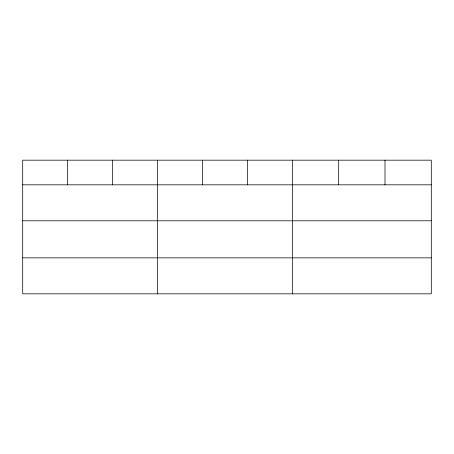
<?xml version="1.0" encoding="UTF-8"?>
<svg xmlns="http://www.w3.org/2000/svg" width="454" height="454" viewBox="0 0 454 454"><rect width="100%" height="100%" fill="white"/><g stroke="black" fill="none" stroke-linecap="round" stroke-linejoin="round"><path stroke-width="0.68" d="M431.3 220.792L431.3 160.177L22.7 160.177L22.7 293.823L431.3 293.823L431.3 220.792L22.7 220.792M22.7 184.818L431.3 184.818M22.7 257.849L431.3 257.849M384.992 160.177L384.992 184.818M338.684 160.177L338.684 184.818M292.376 160.177L292.376 293.823M247.43 160.177L247.43 184.818M202.484 160.177L202.484 184.818M157.538 160.177L157.538 293.823M112.592 160.177L112.592 184.818M67.646 160.177L67.646 184.818"/></g></svg>
